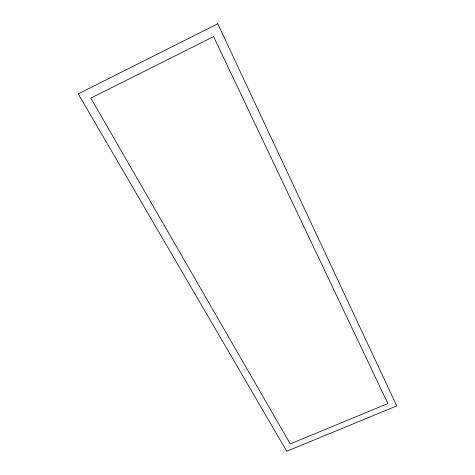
<?xml version="1.0" encoding="UTF-8"?>
<svg xmlns="http://www.w3.org/2000/svg" width="475" height="475" viewBox="0 0 475 475"><rect width="100%" height="100%" fill="white"/><g stroke="black" fill="none" stroke-linecap="round" stroke-linejoin="round"><path stroke-width="0.71" d="M217.782 23.75L78.227 93.89L286.752 451.25L396.773 405.905L217.782 23.75M213.602 36.634L90.814 98.087L290.255 443.899L387.873 403.554L213.602 36.634"/></g></svg>
